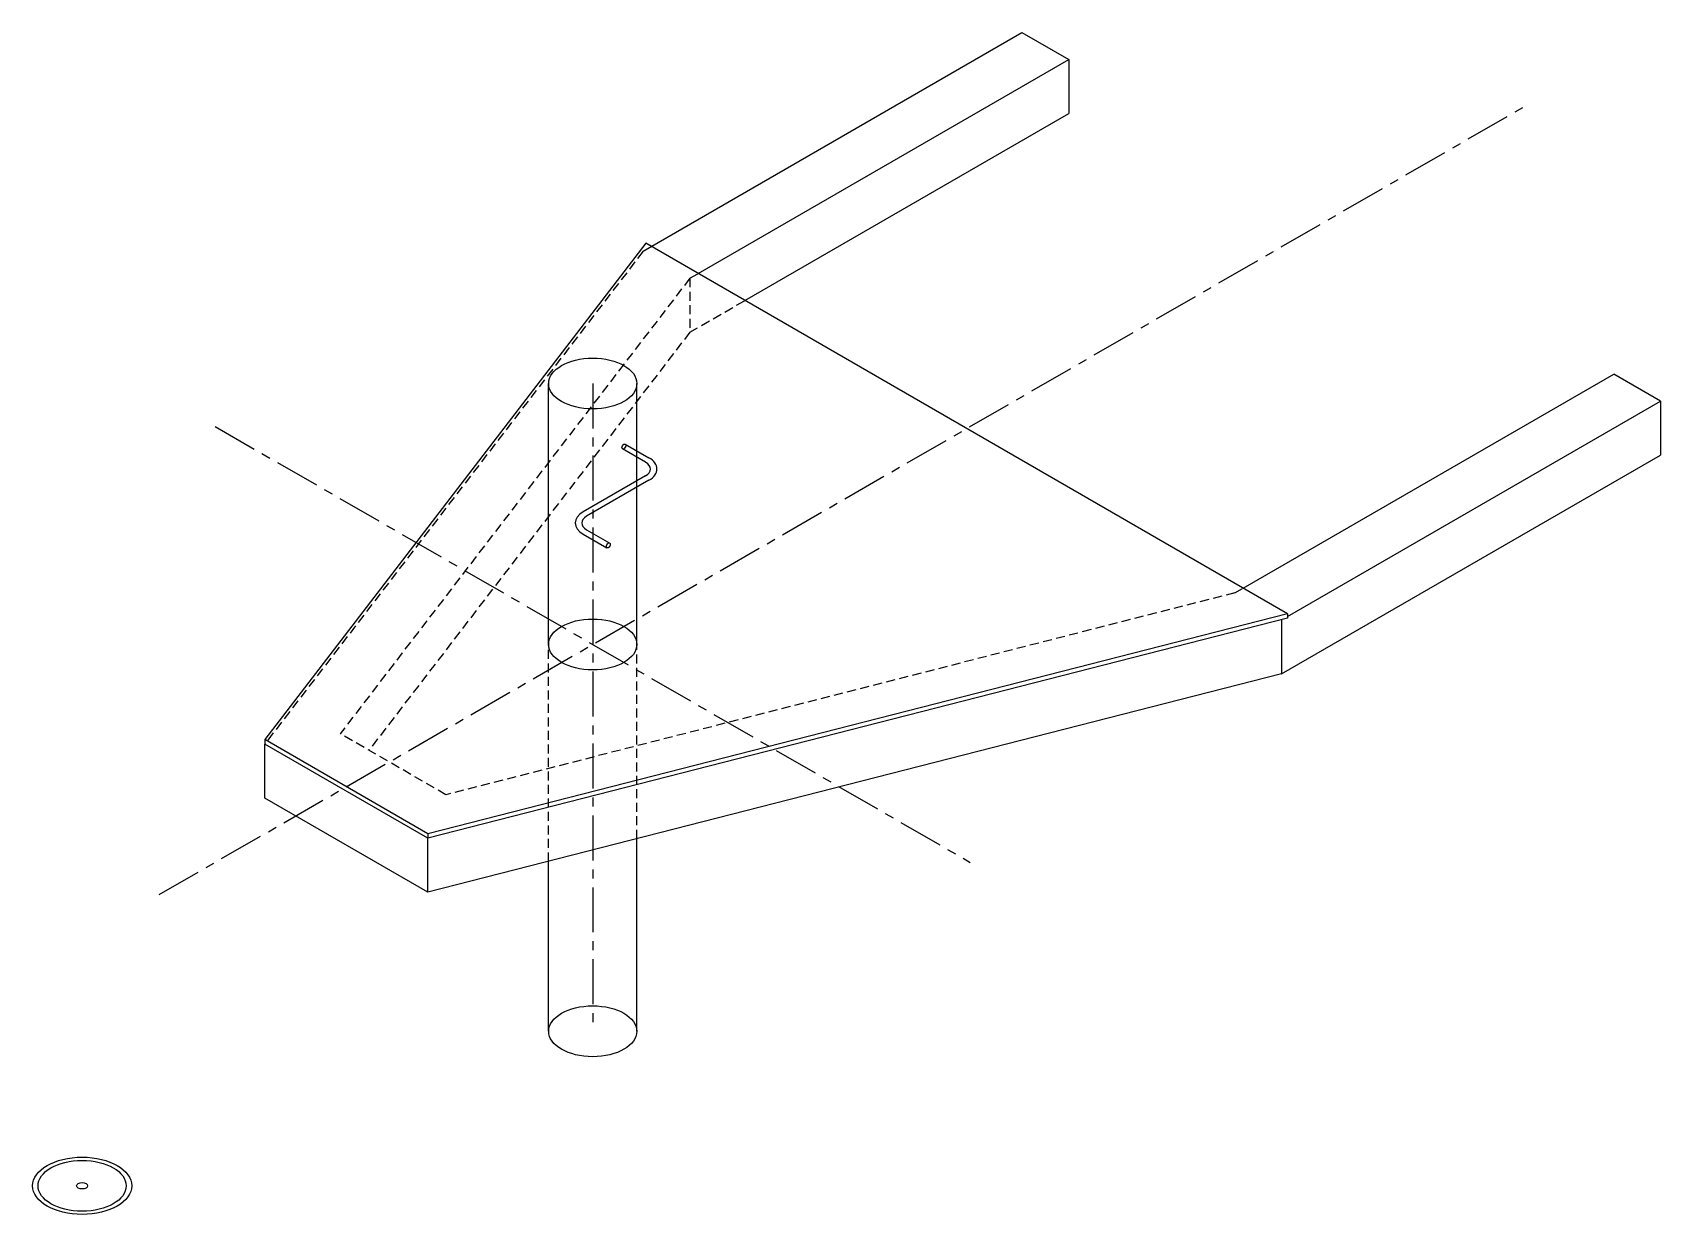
# Model space of a CAD drawing. Header units: inches. Extents: x 29.8 to 120.3, y 4.6 to 70.3.
import ezdxf

# ---------------------------------------------------------------- set-up
doc = ezdxf.new("R2010")
doc.units = ezdxf.units.IN
doc.header["$MEASUREMENT"] = 0
doc.linetypes.add('CENTERX2', pattern=[4, 2.5, -0.5, 0.5, -0.5])
doc.linetypes.add('HIDDENX2', pattern=[0.75, 0.5, -0.25])
doc.layers.add('Hidden Line', color=7, linetype='HIDDENX2')
doc.layers.add('Reference', color=1, linetype='CENTERX2')

msp = doc.modelspace()

# ---------------------------------------------------------------- linework, layer by layer
for p, q in [((63.774, 58.149), (84.829, 70.305)), ((84.829, 70.305), (87.427, 68.805)), ((66.832, 56.914), (87.427, 68.805)), ((87.427, 68.805), (87.427, 65.805)), ((69.43, 55.414), (87.427, 65.805)), ((63.924, 58.594), (42.746, 31.008)), ((99.593, 38), (63.924, 58.594)), ((58.524, 36.297), (58.524, 50.797)), ((63.423, 36.297), (63.423, 50.797)), ((97.117, 39.429), (117.713, 51.32)), ((120.311, 49.82), (117.713, 51.32)), ((99.593, 37.859), (120.311, 49.82)), ((120.311, 49.82), (120.311, 46.82)), ((63.915, 46.422), (62.629, 47.164)), ((62.782, 47.429), (64.094, 46.672)), ((99.255, 34.664), (120.311, 46.82)), ((63.915, 45.672), (60.451, 43.672)), ((64.094, 45.422), (60.63, 43.422)), ((60.003, 43.06), (59.981, 43.047)), ((59.981, 43.047), (60.003, 43.034)), ((59.981, 43.047), (60.003, 43.034)), ((60.63, 42.672), (61.916, 41.929)), ((60.451, 42.422), (61.763, 41.664)), ((99.593, 38), (51.813, 25.773)), ((99.593, 38), (99.593, 37.75)), ((99.593, 37.75), (51.813, 25.523)), ((99.255, 37.664), (99.255, 34.664)), ((99.255, 34.664), (51.813, 22.523)), ((51.813, 25.773), (42.746, 31.008)), ((42.746, 31.008), (42.746, 30.758)), ((51.813, 25.523), (42.746, 30.758)), ((42.746, 27.758), (42.746, 30.758)), ((51.813, 22.523), (42.746, 27.758)), ((51.813, 25.773), (51.813, 25.523)), ((51.813, 22.523), (51.813, 25.523)), ((63.423, 14.797), (63.423, 25.494)), ((58.524, 14.797), (58.524, 24.241))]:
    msp.add_line(p, q)
for centre, major_axis in [((60.974, 50.797), (-2.449, 0)), ((62.706, 47.297), (-0.077, -0.133)), ((61.84, 41.797), (-0.077, -0.133)), ((60.974, 36.297), (-2.449, 0)), ((60.974, 14.797), (-2.449, 0)), ((32.598, 6.208), (-2.756, 0)), ((32.598, 6.208), (-2.449, 0)), ((32.598, 6.208), (-0.306, 0))]:
    msp.add_ellipse(centre, major_axis=major_axis, ratio=0.57735)
for centre, major_axis, start_param, end_param in [((63.265, 46.047), (-0.919, 0), 2.356194, 3.926991), ((63.012, 46.047), (-1.531, 0), 2.356194, 3.926991), ((61.533, 43.047), (-1.531, 0), 5.497787, 7.068583), ((61.28, 43.047), (-0.919, 0), 5.497787, 7.068583)]:
    msp.add_ellipse(centre, major_axis=major_axis, ratio=0.57735, start_param=start_param, end_param=end_param)
at = {"layer": 'Hidden Line'}
for p, q in [((63.774, 58.149), (42.746, 30.758)), ((66.372, 56.649), (46.94, 31.337)), ((66.372, 56.649), (66.832, 56.914)), ((66.372, 56.649), (66.372, 53.649)), ((66.372, 53.649), (69.43, 55.414)), ((66.372, 53.649), (48.536, 30.415)), ((96.657, 39.164), (52.815, 27.945)), ((96.657, 39.164), (97.117, 39.429)), ((58.524, 24.241), (58.524, 36.297)), ((63.423, 25.494), (63.423, 36.297)), ((52.815, 27.945), (46.94, 31.337))]:
    msp.add_line(p, q, dxfattribs=at)
at = {"layer": 'Reference'}
for p, q in [((36.887, 22.391), (112.746, 66.188)), ((60.974, 50.797), (60.974, 14.797)), ((39.994, 48.409), (81.953, 24.184))]:
    msp.add_line(p, q, dxfattribs=at)

doc.saveas('drawing.dxf')
